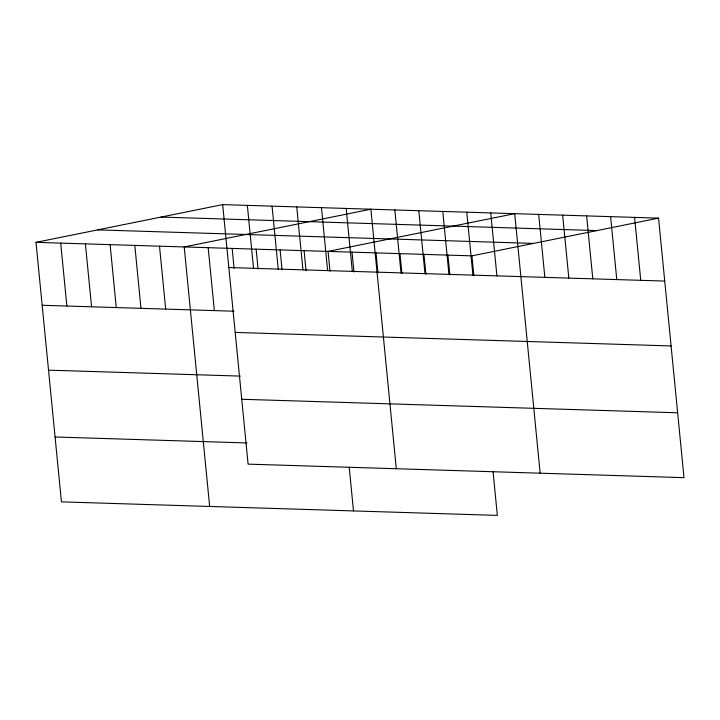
<?xml version="1.0" encoding="UTF-8"?>
<svg xmlns="http://www.w3.org/2000/svg" width="720" height="720" viewBox="0 0 720 720"><rect width="100%" height="100%" fill="white"/><g stroke="black" fill="none" stroke-linecap="round" stroke-linejoin="round"><path stroke-width="1.08" d="M493.065 471.762L497.34 515.385L61.443 501.867L36 242.343L222.66 204.615L658.557 218.133L684 477.657L248.103 464.139L222.66 204.615M36 242.343L471.897 255.861L658.557 218.133M161.064 217.062L596.952 230.58M97.596 229.887L533.493 243.405M228.825 267.552L664.722 281.07M42.174 305.271L233.964 311.22M235.188 332.424L671.085 345.942M48.528 370.152L240.327 376.101M241.74 399.267L677.637 412.785M55.089 436.995L246.879 442.944M634.581 217.386L640.746 280.323M610.605 216.648L616.779 279.576M586.629 215.901L592.803 278.838M562.653 215.154L568.827 278.091M538.686 214.416L544.851 277.353M540.153 473.202L514.71 213.669L328.05 251.397L330.003 271.269M490.734 212.931L496.908 275.859M471.897 255.861L473.841 275.733M466.758 212.184L472.932 275.121M447.921 255.114L449.874 274.986M442.782 211.437L448.956 274.374M423.945 254.376L425.898 274.248M418.806 210.699L424.98 273.627M399.969 253.629L401.922 273.501M394.839 209.952L401.004 272.889M376.002 252.882L377.946 272.763M396.306 468.738L370.863 209.214L184.203 246.933L209.655 506.466M352.026 252.144L353.97 272.016M346.158 208.44L352.332 271.377M349.218 467.298L353.493 510.921M321.462 207.675L327.627 270.612M304.074 250.65L306.027 270.531M296.757 206.91L302.931 269.847M280.098 249.912L282.051 269.784M272.061 206.145L278.226 269.082M256.131 249.165L258.075 269.037M247.356 205.38L253.53 268.317M232.155 248.427L234.099 268.299M208.179 247.68L214.353 310.617M159.507 246.168L165.672 309.105M134.802 245.403L140.976 308.34M110.106 244.638L116.271 307.575M85.401 243.873L91.575 306.81M60.705 243.108L66.87 306.045"/></g></svg>
